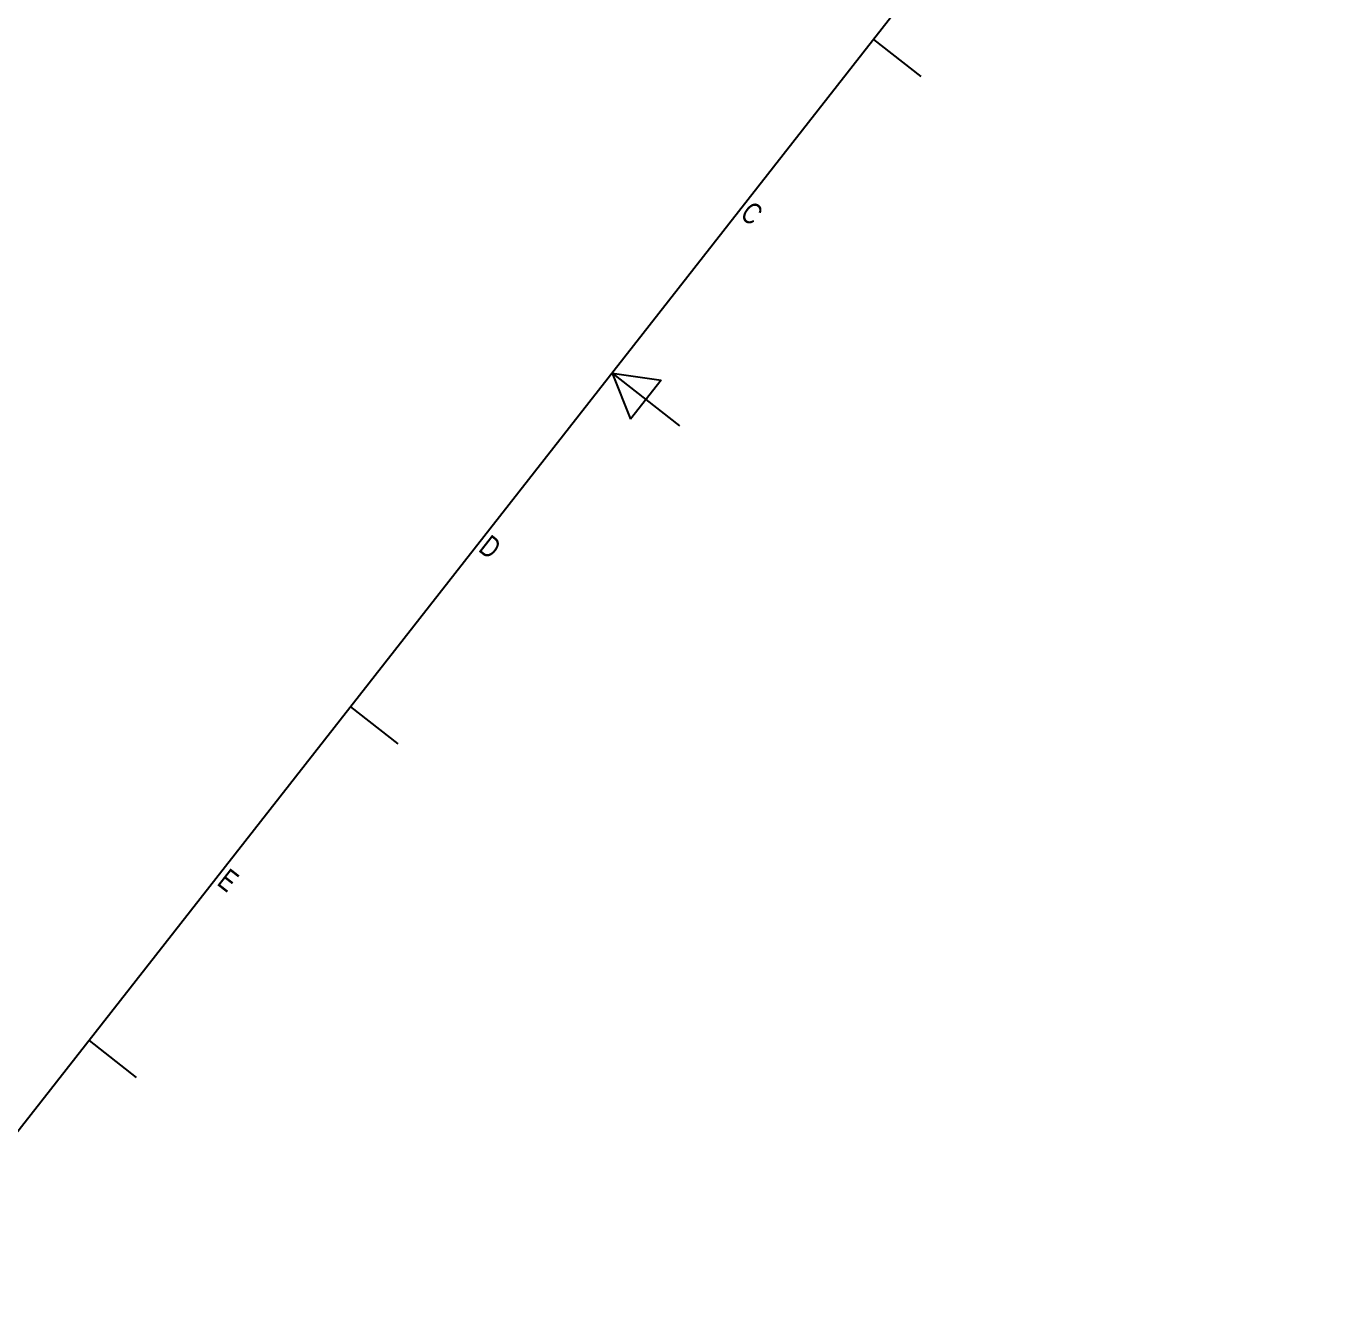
# Model space of a CAD drawing. Header units: millimetres. Extents: x -605 to 8012, y -2292 to 5879.
# Drawn here: x 1207 to 1976, y 75 to 823 of the extents above; entities that cross this region are included whole.
import ezdxf

# ---------------------------------------------------------------- set-up
doc = ezdxf.new("R2010")
doc.units = ezdxf.units.MM
doc.header["$LTSCALE"] = 5
doc.layers.get('0').update_dxf_attribs({"lineweight": 25})
doc.layers.add('Legenda', color=7, linetype='Continuous', lineweight=25)
doc.styles.add('Texto_2_5 - LNLS', font='SwissCL.ttf')

# ---------------------------------------------------------------- blocks, each defined once
blk = doc.blocks.new('Borders A3')
at = {"layer": 'Legenda'}
for p, q in [((410, 287), (410, 10)), ((410, 198), (417, 198)), ((410, 148.5), (415, 151.39)), ((415, 151.39), (415, 145.61)), ((410, 148.5), (420, 148.5)), ((410, 148.5), (415, 145.61)), ((410, 99), (417, 99)), ((410, 49.5), (417, 49.5))]:
    blk.add_line(p, q, dxfattribs=at)
at = {"layer": 'Legenda', "color": 236, "true_color": 0x800040, "char_height": 2.5, "attachment_point": 4, "style": 'Texto_2_5 - LNLS'}
for s, insert in [('C', (410.4, 173.25)), ('D', (410.4, 123.75)), ('E', (410.4, 74.25))]:
    blk.add_mtext(s, dxfattribs=dict(at, insert=insert))

msp = doc.modelspace()

# ---------------------------------------------------------------- block references
at = {"xscale": 5, "yscale": 5, "zscale": 5, "rotation": 321.9178935800178}
msp.add_blockref('Borders A3', (-522.57908, 1300.35432), dxfattribs=at)

doc.saveas('drawing.dxf')
